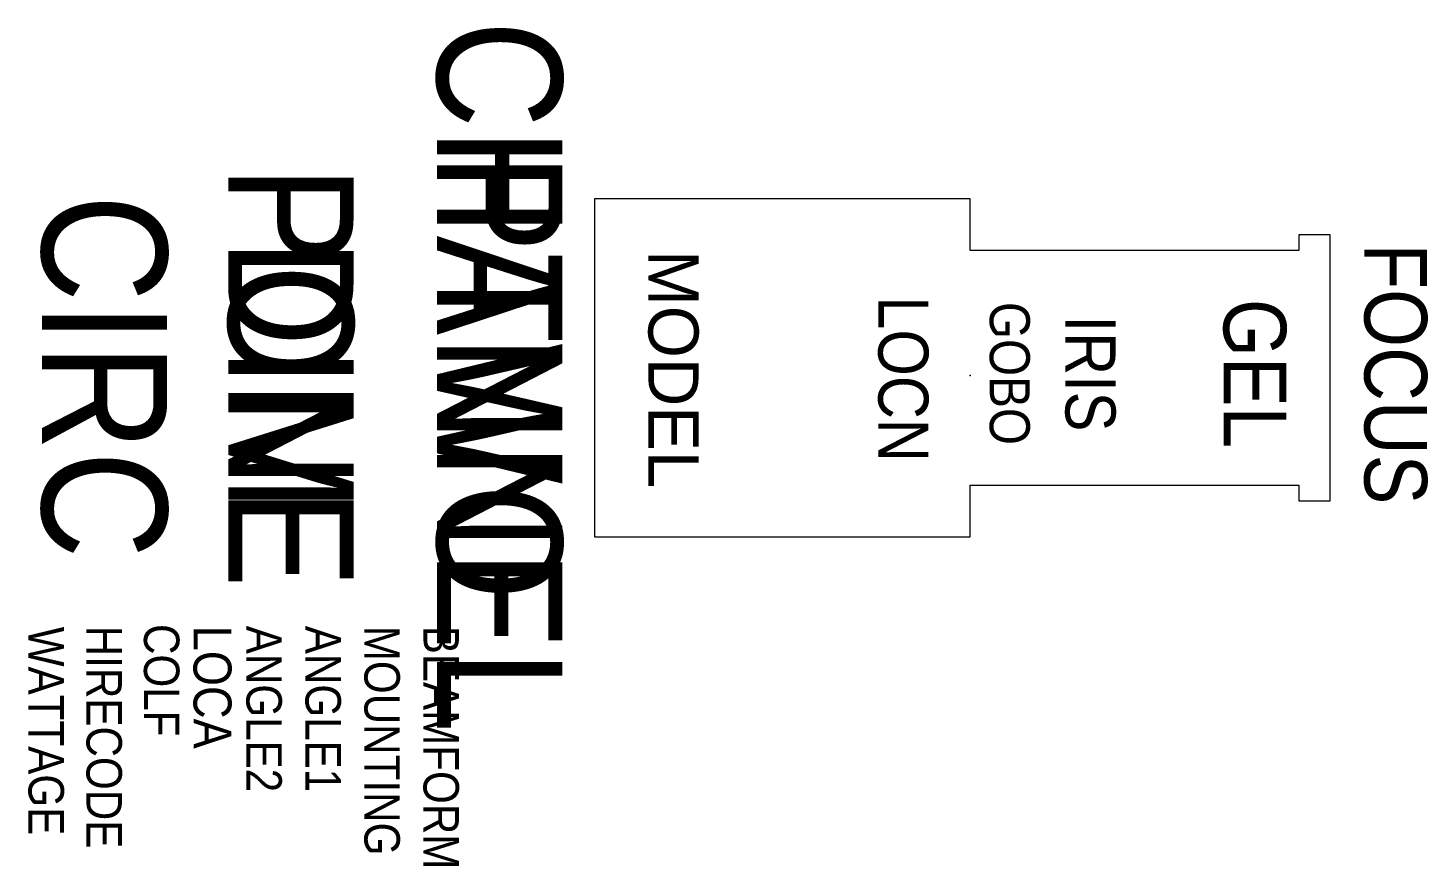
# Model space of a CAD drawing. Extents: x 7 to 1125, y -777 to -107.
import ezdxf
from ezdxf.enums import TextEntityAlignment as Align

# ---------------------------------------------------------------- set-up
doc = ezdxf.new("R2010")
doc.units = 0
doc.header["$MEASUREMENT"] = 0
for name, color, linetype in [('CHANNEL', 3, 'CONTINUOUS'), ('CIRC', 6, 'CONTINUOUS'), ('DIMMER', 4, 'CONTINUOUS'), ('FOCUS', 30, 'CONTINUOUS'), ('GEL', 1, 'CONTINUOUS'), ('LANTERNS', 4, 'CONTINUOUS'), ('LOCATION', 7, 'CONTINUOUS'), ('MODEL', 6, 'CONTINUOUS'), ('PATCH', 5, 'CONTINUOUS'), ('PATCH2', 5, 'CONTINUOUS')]:
    doc.layers.add(name, color=color, linetype=linetype)

msp = doc.modelspace()

# ---------------------------------------------------------------- linework, layer by layer
at = {"layer": 'LANTERNS', "color": 0}
msp.add_lwpolyline([(759.7, -285.2), (759.7, -243.9), (459.7, -243.9), (459.7, -513.9), (759.7, -513.9), (759.7, -472.7), (1022.2, -472.7), (1022.2, -485.2), (1047.2, -485.2), (1047.2, -272.7), (1022.2, -272.7), (1022.2, -285.2)], close=True, dxfattribs=at)
msp.add_point((759.7, -384.9), dxfattribs=at)

# ---------------------------------------------------------------- texts
at = {"layer": 'CHANNEL', "width": 0.89}
msp.add_attdef('CHANNEL', text='', height=100, rotation=270, dxfattribs=at).set_placement((333.9, -385.8), align=Align.CENTER)
at = {"layer": 'CIRC', "width": 0.89}
msp.add_attdef('CIRC', text='', height=100, rotation=270, dxfattribs=at).set_placement((18.3, -385.8), align=Align.CENTER)
at = {"layer": 'DIMMER', "width": 0.89}
msp.add_attdef('DIM', text='', height=100, rotation=270, dxfattribs=at).set_placement((167.2, -384.9), align=Align.CENTER)
at = {"layer": 'FOCUS', "width": 0.89}
msp.add_attdef('FOCUS', text='', height=50, rotation=270, dxfattribs=at).set_placement((1074.7, -383.8), align=Align.CENTER)
at = {"layer": 'GEL', "width": 0.89}
for tag, height, p in [('GOBO', 32, (775.4, -383.4)), ('GEL', 50, (962.2, -383.4))]:
    msp.add_attdef(tag, text='', height=height, rotation=270, dxfattribs=at).set_placement(p, align=Align.CENTER)
msp.add_attdef('IRIS', text='N', height=40, rotation=270, dxfattribs=at).set_placement((855.9, -383.4), align=Align.MIDDLE)
at = {"layer": 'LANTERNS', "color": 0, "width": 0.89, "flags": 1}
for tag, p, s, height in [('WATTAGE', (7.6, -585.7), '2000', 28.3), ('HIRECODE', (53.9, -584.9), 'C', 28.3), ('COLF', (99.8, -583.5), 'Y', 28.3), ('LOCA', (139.4, -584.9), '', 30.3), ('ANGLE2', (181.6, -584.9), '180', 28.3), ('ANGLE1', (228.8, -584.9), '0', 28.3), ('MOUNTING', (275.9, -584.9), 'STANDARD HOOK CLAMP', 28.305), ('BEAMFORM', (323.1, -584.9), 'C', 28.3)]:
    msp.add_attdef(tag, p, s, height=height, rotation=270, dxfattribs=at)
at = {"layer": 'LOCATION', "width": 0.89}
msp.add_attdef('LOCN', text='', height=40, rotation=270, dxfattribs=at).set_placement((686.4, -387.9), align=Align.CENTER)
at = {"layer": 'MODEL'}
msp.add_attdef('MODEL', text='Sil-2k 30 ', height=40, rotation=270, dxfattribs=at).set_placement((502.8, -379.9), align=Align.CENTER)
at = {"layer": 'PATCH', "width": 0.89}
msp.add_attdef('PONE', text='', height=100, rotation=270, dxfattribs=at).set_placement((167.2, -385.8), align=Align.CENTER)
at = {"layer": 'PATCH2', "width": 0.89}
msp.add_attdef('PTWO', text='', height=100, rotation=270, dxfattribs=at).set_placement((333.9, -385.8), align=Align.CENTER)

doc.saveas('drawing.dxf')
